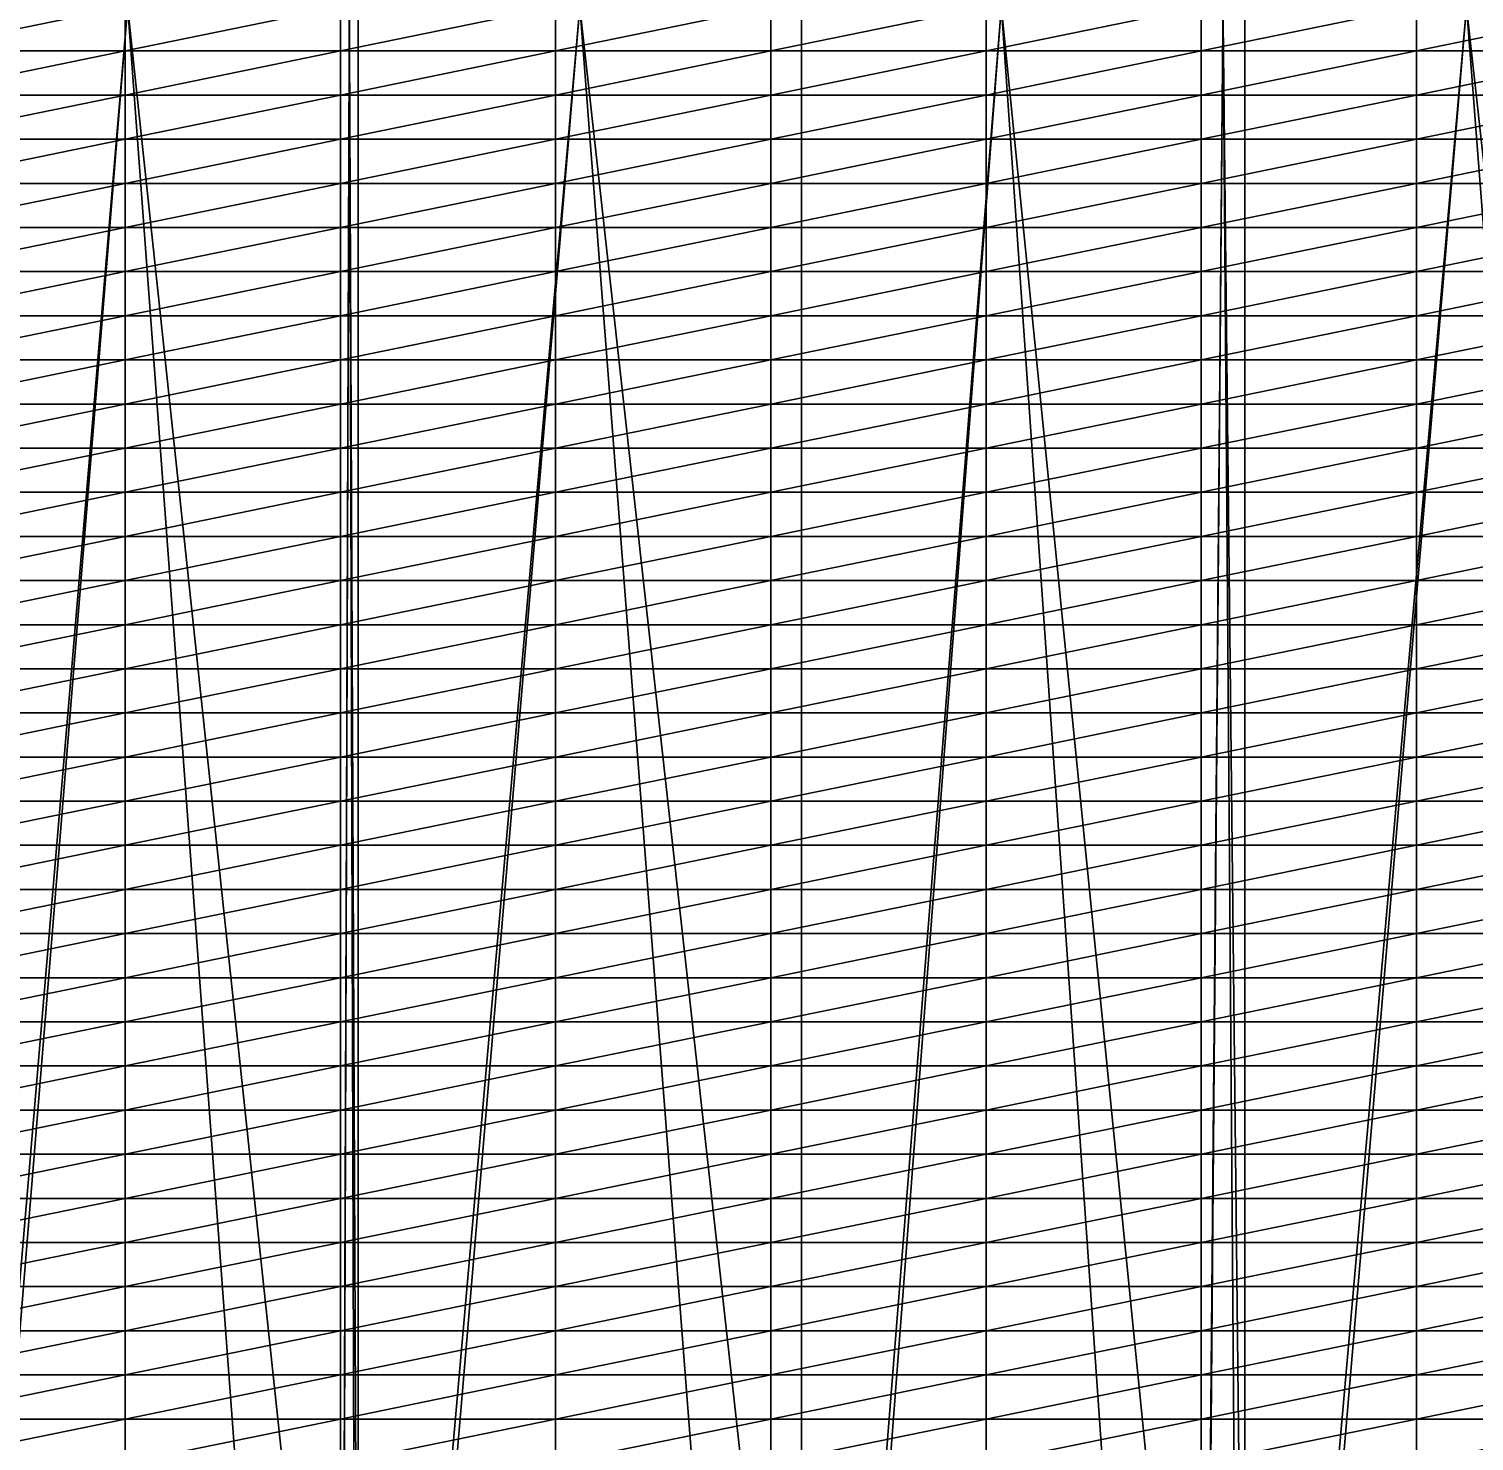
# Model space of a CAD drawing. Header units: metres. Extents: x -3 to 177, y -14 to 14.
# Drawn here: x 89.82 to 97.04, y -7.16 to -0.11 of the extents above; entities that cross this region are included whole.
import ezdxf

# ---------------------------------------------------------------- set-up
doc = ezdxf.new("R2010")
doc.units = ezdxf.units.M
for name, color, linetype, true_color in [('DB_3', 7, 'Continuous', 0x99866a), ('HOLD_3', 7, 'Continuous', 0xb09ed9), ('HULL', 7, 'Continuous', 0x528ba5)]:
    doc.layers.add(name, color=color, linetype=linetype, true_color=true_color)

msp = doc.modelspace()

# ---------------------------------------------------------------- linework, layer by layer
at = {"layer": 'DB_3'}
for points in [[(89.2483, 14.3622, 1.75), (89.2483, -14.3623, 1.75), (91.375, -14.3623, 1.75)], [(89.2483, 14.3622, 1.75), (91.375, -14.3623, 1.75), (91.375, 14.3622, 1.75)], [(91.375, 14.3622, 1.75), (91.4631, -14.3623, 1.75), (91.4631, 14.3622, 1.75)], [(91.375, 14.3622, 1.75), (91.375, -14.3623, 1.75), (91.4631, -14.3623, 1.75)], [(91.4631, 14.3622, 1.75), (91.4631, -14.3623, 1.75), (93.6778, -14.3623, 1.75)], [(91.4631, 14.3622, 1.75), (93.6778, -14.3623, 1.75), (93.6778, 14.3622, 1.75)], [(93.6778, 14.3622, 1.75), (93.6778, -14.3623, 1.75), (95.675, -14.3623, 1.75)], [(93.6778, 14.3622, 1.75), (95.675, -14.3623, 1.75), (95.675, 14.3622, 1.75)], [(95.675, 14.3622, 1.75), (95.675, -14.3623, 1.75), (95.8926, -14.3623, 1.75)], [(95.675, 14.3622, 1.75), (95.8926, -14.3623, 1.75), (95.8926, 14.3622, 1.75)], [(95.8926, 14.3622, 1.75), (95.8926, -14.3623, 1.75), (98.1074, -14.3623, 1.75)], [(95.8926, 14.3622, 1.75), (98.1074, -14.3623, 1.75), (98.1074, 14.3622, 1.75)], [(89.2483, -12.5632), (89.2483, 12.5632), (91.375, 12.5632)], [(89.2483, -12.5632), (91.375, 12.5632), (91.375, -12.5632)], [(91.375, -12.5632), (91.375, 12.5632), (91.4631, 12.5632)], [(91.375, -12.5632), (91.4631, 12.5632), (91.4631, -12.5632)], [(91.4631, -12.5632), (91.4631, 12.5632), (93.6778, 12.5632)], [(91.4631, -12.5632), (93.6778, 12.5632), (93.6778, -12.5632)], [(93.6778, -12.5632), (93.6778, 12.5632), (95.675, 12.5632)], [(93.6778, -12.5632), (95.675, 12.5632), (95.675, -12.5632)], [(95.675, -12.5632), (95.675, 12.5632), (95.8926, 12.5632)], [(95.675, -12.5632), (95.8926, 12.5632), (95.8926, -12.5632)], [(95.8926, -12.5632), (95.8926, 12.5632), (98.1074, 12.5632)], [(95.8926, -12.5632), (98.1074, 12.5632), (98.1074, -12.5632)]]:
    msp.add_3dface(points, dxfattribs=at)
at = {"layer": 'HOLD_3'}
for points in [[(89.2483, -13.0582, 1.75), (89.2483, 13.0582, 1.75), (91.375, 13.0582, 1.75)], [(89.2483, -13.0582, 1.75), (91.375, 13.0582, 1.75), (91.375, -13.0582, 1.75)], [(91.375, -13.0582, 1.75), (91.375, 13.0582, 1.75), (91.4631, 13.0582, 1.75)], [(91.375, -13.0582, 1.75), (91.4631, 13.0582, 1.75), (91.4631, -13.0582, 1.75)], [(91.4631, -13.0582, 1.75), (91.4631, 13.0582, 1.75), (93.6778, 13.0582, 1.75)], [(91.4631, -13.0582, 1.75), (93.6778, 13.0582, 1.75), (93.6778, -13.0582, 1.75)], [(93.6778, -13.0582, 1.75), (93.6778, 13.0582, 1.75), (95.675, 13.0582, 1.75)], [(93.6778, -13.0582, 1.75), (95.675, 13.0582, 1.75), (95.675, -13.0582, 1.75)], [(95.675, -13.0582, 1.75), (95.675, 13.0582, 1.75), (95.8926, 13.0582, 1.75)], [(95.675, -13.0582, 1.75), (95.8926, 13.0582, 1.75), (95.8926, -13.0582, 1.75)], [(95.8926, -13.0582, 1.75), (95.8926, 13.0582, 1.75), (98.1074, 13.0582, 1.75)], [(95.8926, -13.0582, 1.75), (98.1074, 13.0582, 1.75), (98.1074, -13.0582, 1.75)], [(89.2483, 9.996, 14.6), (89.2483, -9.996, 14.6), (91.375, -9.996, 14.6)], [(89.2483, 9.996, 14.6), (91.375, -9.996, 14.6), (91.375, 9.996, 14.6)], [(91.375, 9.996, 14.6), (91.375, -9.996, 14.6), (91.4631, -9.996, 14.6)], [(91.375, 9.996, 14.6), (91.4631, -9.996, 14.6), (91.4631, 9.996, 14.6)], [(91.4631, 9.996, 14.6), (91.4631, -9.996, 14.6), (93.6778, -9.996, 14.6)], [(91.4631, 9.996, 14.6), (93.6778, -9.996, 14.6), (93.6778, 9.996, 14.6)], [(93.6778, 9.996, 14.6), (93.6778, -9.996, 14.6), (95.675, -9.996, 14.6)], [(93.6778, 9.996, 14.6), (95.675, -9.996, 14.6), (95.675, 9.996, 14.6)], [(95.675, 9.996, 14.6), (95.675, -9.996, 14.6), (95.8926, -9.996, 14.6)], [(95.675, 9.996, 14.6), (95.8926, -9.996, 14.6), (95.8926, 9.996, 14.6)], [(95.8926, 9.996, 14.6), (95.8926, -9.996, 14.6), (98.1074, -9.996, 14.6)], [(95.8926, 9.996, 14.6), (98.1074, -9.996, 14.6), (98.1074, 9.996, 14.6)]]:
    msp.add_3dface(points, dxfattribs=at)
at = {"layer": 'HULL'}
for points in [[(89.225, -0.2204), (89.225, 0), (90.3, 0)], [(89.225, -0.2204), (90.3, 0), (90.3, -0.2204)], [(90.3, -0.2204), (90.3, 0), (91.375, 0)], [(90.3, -0.2204), (91.375, 0), (91.375, -0.2204)], [(91.375, -0.2204), (91.375, 0), (92.45, 0)], [(91.375, -0.2204), (92.45, 0), (92.45, -0.2204)], [(92.45, -0.2204), (92.45, 0), (93.525, 0)], [(92.45, -0.2204), (93.525, 0), (93.525, -0.2204)], [(93.525, -0.2204), (93.525, 0), (94.6, 0)], [(93.525, -0.2204), (94.6, 0), (94.6, -0.2204)], [(94.6, -0.2204), (94.6, 0), (95.675, 0)], [(94.6, -0.2204), (95.675, 0), (95.675, -0.2204)], [(95.675, -0.2204), (95.675, 0), (96.75, 0)], [(95.675, -0.2204), (96.75, 0), (96.75, -0.2204)], [(96.75, -0.2204), (96.75, 0), (97.825, 0)], [(96.75, -0.2204), (97.825, 0), (97.825, -0.2204)], [(89.225, -0.4408), (89.225, -0.2204), (90.3, -0.2204)], [(89.225, -0.4408), (90.3, -0.2204), (90.3, -0.4408)], [(90.3, -0.4408), (90.3, -0.2204), (91.375, -0.2204)], [(90.3, -0.4408), (91.375, -0.2204), (91.375, -0.4408)], [(91.375, -0.4408), (91.375, -0.2204), (92.45, -0.2204)], [(91.375, -0.4408), (92.45, -0.2204), (92.45, -0.4408)], [(92.45, -0.4408), (92.45, -0.2204), (93.525, -0.2204)], [(92.45, -0.4408), (93.525, -0.2204), (93.525, -0.4408)], [(93.525, -0.4408), (93.525, -0.2204), (94.6, -0.2204)], [(93.525, -0.4408), (94.6, -0.2204), (94.6, -0.4408)], [(94.6, -0.4408), (94.6, -0.2204), (95.675, -0.2204)], [(94.6, -0.4408), (95.675, -0.2204), (95.675, -0.4408)], [(95.675, -0.4408), (95.675, -0.2204), (96.75, -0.2204)], [(95.675, -0.4408), (96.75, -0.2204), (96.75, -0.4408)], [(96.75, -0.4408), (96.75, -0.2204), (97.825, -0.2204)], [(96.75, -0.4408), (97.825, -0.2204), (97.825, -0.4408)], [(89.225, -0.6612), (89.225, -0.4408), (90.3, -0.4408)], [(89.225, -0.6612), (90.3, -0.4408), (90.3, -0.6612)], [(90.3, -0.6612), (90.3, -0.4408), (91.375, -0.4408)], [(90.3, -0.6612), (91.375, -0.4408), (91.375, -0.6612)], [(91.375, -0.6612), (91.375, -0.4408), (92.45, -0.4408)], [(91.375, -0.6612), (92.45, -0.4408), (92.45, -0.6612)], [(92.45, -0.6612), (92.45, -0.4408), (93.525, -0.4408)], [(92.45, -0.6612), (93.525, -0.4408), (93.525, -0.6612)], [(93.525, -0.6612), (93.525, -0.4408), (94.6, -0.4408)], [(93.525, -0.6612), (94.6, -0.4408), (94.6, -0.6612)], [(94.6, -0.6612), (94.6, -0.4408), (95.675, -0.4408)], [(94.6, -0.6612), (95.675, -0.4408), (95.675, -0.6612)], [(95.675, -0.6612), (95.675, -0.4408), (96.75, -0.4408)], [(95.675, -0.6612), (96.75, -0.4408), (96.75, -0.6612)], [(96.75, -0.6612), (96.75, -0.4408), (97.825, -0.4408)], [(96.75, -0.6612), (97.825, -0.4408), (97.825, -0.6612)], [(89.225, -0.8816), (89.225, -0.6612), (90.3, -0.6612)], [(89.225, -0.8816), (90.3, -0.6612), (90.3, -0.8816)], [(90.3, -0.8816), (90.3, -0.6612), (91.375, -0.6612)], [(90.3, -0.8816), (91.375, -0.6612), (91.375, -0.8816)], [(91.375, -0.8816), (91.375, -0.6612), (92.45, -0.6612)], [(91.375, -0.8816), (92.45, -0.6612), (92.45, -0.8816)], [(92.45, -0.8816), (92.45, -0.6612), (93.525, -0.6612)], [(92.45, -0.8816), (93.525, -0.6612), (93.525, -0.8816)], [(93.525, -0.8816), (93.525, -0.6612), (94.6, -0.6612)], [(93.525, -0.8816), (94.6, -0.6612), (94.6, -0.8816)], [(94.6, -0.8816), (94.6, -0.6612), (95.675, -0.6612)], [(94.6, -0.8816), (95.675, -0.6612), (95.675, -0.8816)], [(95.675, -0.8816), (95.675, -0.6612), (96.75, -0.6612)], [(95.675, -0.8816), (96.75, -0.6612), (96.75, -0.8816)], [(96.75, -0.8816), (96.75, -0.6612), (97.825, -0.6612)], [(96.75, -0.8816), (97.825, -0.6612), (97.825, -0.8816)], [(89.225, -1.102), (89.225, -0.8816), (90.3, -0.8816)], [(89.225, -1.102), (90.3, -0.8816), (90.3, -1.102)], [(90.3, -1.102), (90.3, -0.8816), (91.375, -0.8816)], [(90.3, -1.102), (91.375, -0.8816), (91.375, -1.102)], [(91.375, -1.102), (91.375, -0.8816), (92.45, -0.8816)], [(91.375, -1.102), (92.45, -0.8816), (92.45, -1.102)], [(92.45, -1.102), (92.45, -0.8816), (93.525, -0.8816)], [(92.45, -1.102), (93.525, -0.8816), (93.525, -1.102)], [(93.525, -1.102), (93.525, -0.8816), (94.6, -0.8816)], [(93.525, -1.102), (94.6, -0.8816), (94.6, -1.102)], [(94.6, -1.102), (94.6, -0.8816), (95.675, -0.8816)], [(94.6, -1.102), (95.675, -0.8816), (95.675, -1.102)], [(95.675, -1.102), (95.675, -0.8816), (96.75, -0.8816)], [(95.675, -1.102), (96.75, -0.8816), (96.75, -1.102)], [(96.75, -1.102), (96.75, -0.8816), (97.825, -0.8816)], [(96.75, -1.102), (97.825, -0.8816), (97.825, -1.102)], [(89.225, -1.3224), (89.225, -1.102), (90.3, -1.102)], [(89.225, -1.3224), (90.3, -1.102), (90.3, -1.3224)], [(90.3, -1.3224), (90.3, -1.102), (91.375, -1.102)], [(90.3, -1.3224), (91.375, -1.102), (91.375, -1.3224)], [(91.375, -1.3224), (91.375, -1.102), (92.45, -1.102)], [(91.375, -1.3224), (92.45, -1.102), (92.45, -1.3224)], [(92.45, -1.3224), (92.45, -1.102), (93.525, -1.102)], [(92.45, -1.3224), (93.525, -1.102), (93.525, -1.3224)], [(93.525, -1.3224), (93.525, -1.102), (94.6, -1.102)], [(93.525, -1.3224), (94.6, -1.102), (94.6, -1.3224)], [(94.6, -1.3224), (94.6, -1.102), (95.675, -1.102)], [(94.6, -1.3224), (95.675, -1.102), (95.675, -1.3224)], [(95.675, -1.3224), (95.675, -1.102), (96.75, -1.102)], [(95.675, -1.3224), (96.75, -1.102), (96.75, -1.3224)], [(96.75, -1.3224), (96.75, -1.102), (97.825, -1.102)], [(96.75, -1.3224), (97.825, -1.102), (97.825, -1.3224)], [(89.225, -1.5428), (89.225, -1.3224), (90.3, -1.3224)], [(89.225, -1.5428), (90.3, -1.3224), (90.3, -1.5428)], [(90.3, -1.5428), (90.3, -1.3224), (91.375, -1.3224)], [(90.3, -1.5428), (91.375, -1.3224), (91.375, -1.5428)], [(91.375, -1.5428), (91.375, -1.3224), (92.45, -1.3224)], [(91.375, -1.5428), (92.45, -1.3224), (92.45, -1.5428)], [(92.45, -1.5428), (92.45, -1.3224), (93.525, -1.3224)], [(92.45, -1.5428), (93.525, -1.3224), (93.525, -1.5428)], [(93.525, -1.5428), (93.525, -1.3224), (94.6, -1.3224)], [(93.525, -1.5428), (94.6, -1.3224), (94.6, -1.5428)], [(94.6, -1.5428), (94.6, -1.3224), (95.675, -1.3224)], [(94.6, -1.5428), (95.675, -1.3224), (95.675, -1.5428)], [(95.675, -1.5428), (95.675, -1.3224), (96.75, -1.3224)], [(95.675, -1.5428), (96.75, -1.3224), (96.75, -1.5428)], [(96.75, -1.5428), (96.75, -1.3224), (97.825, -1.3224)], [(96.75, -1.5428), (97.825, -1.3224), (97.825, -1.5428)], [(89.225, -1.7633), (89.225, -1.5428), (90.3, -1.5428)], [(89.225, -1.7633), (90.3, -1.5428), (90.3, -1.7633)], [(90.3, -1.7633), (90.3, -1.5428), (91.375, -1.5428)], [(90.3, -1.7633), (91.375, -1.5428), (91.375, -1.7633)], [(91.375, -1.7633), (91.375, -1.5428), (92.45, -1.5428)], [(91.375, -1.7633), (92.45, -1.5428), (92.45, -1.7633)], [(92.45, -1.7633), (92.45, -1.5428), (93.525, -1.5428)], [(92.45, -1.7633), (93.525, -1.5428), (93.525, -1.7633)], [(93.525, -1.7633), (93.525, -1.5428), (94.6, -1.5428)], [(93.525, -1.7633), (94.6, -1.5428), (94.6, -1.7633)], [(94.6, -1.7633), (94.6, -1.5428), (95.675, -1.5428)], [(94.6, -1.7633), (95.675, -1.5428), (95.675, -1.7633)], [(95.675, -1.7633), (95.675, -1.5428), (96.75, -1.5428)], [(95.675, -1.7633), (96.75, -1.5428), (96.75, -1.7633)], [(96.75, -1.7633), (96.75, -1.5428), (97.825, -1.5428)], [(96.75, -1.7633), (97.825, -1.5428), (97.825, -1.7633)], [(89.225, -1.9837), (89.225, -1.7633), (90.3, -1.7633)], [(89.225, -1.9837), (90.3, -1.7633), (90.3, -1.9837)], [(90.3, -1.9837), (90.3, -1.7633), (91.375, -1.7633)], [(90.3, -1.9837), (91.375, -1.7633), (91.375, -1.9837)], [(91.375, -1.9837), (91.375, -1.7633), (92.45, -1.7633)], [(91.375, -1.9837), (92.45, -1.7633), (92.45, -1.9837)], [(92.45, -1.9837), (92.45, -1.7633), (93.525, -1.7633)], [(92.45, -1.9837), (93.525, -1.7633), (93.525, -1.9837)], [(93.525, -1.9837), (93.525, -1.7633), (94.6, -1.7633)], [(93.525, -1.9837), (94.6, -1.7633), (94.6, -1.9837)], [(94.6, -1.9837), (94.6, -1.7633), (95.675, -1.7633)], [(94.6, -1.9837), (95.675, -1.7633), (95.675, -1.9837)], [(95.675, -1.9837), (95.675, -1.7633), (96.75, -1.7633)], [(95.675, -1.9837), (96.75, -1.7633), (96.75, -1.9837)], [(96.75, -1.9837), (96.75, -1.7633), (97.825, -1.7633)], [(96.75, -1.9837), (97.825, -1.7633), (97.825, -1.9837)], [(89.225, -2.2041), (89.225, -1.9837), (90.3, -1.9837)], [(89.225, -2.2041), (90.3, -1.9837), (90.3, -2.2041)], [(90.3, -2.2041), (90.3, -1.9837), (91.375, -1.9837)], [(90.3, -2.2041), (91.375, -1.9837), (91.375, -2.2041)], [(91.375, -2.2041), (91.375, -1.9837), (92.45, -1.9837)], [(91.375, -2.2041), (92.45, -1.9837), (92.45, -2.2041)], [(92.45, -2.2041), (92.45, -1.9837), (93.525, -1.9837)], [(92.45, -2.2041), (93.525, -1.9837), (93.525, -2.2041)], [(93.525, -2.2041), (93.525, -1.9837), (94.6, -1.9837)], [(93.525, -2.2041), (94.6, -1.9837), (94.6, -2.2041)], [(94.6, -2.2041), (94.6, -1.9837), (95.675, -1.9837)], [(94.6, -2.2041), (95.675, -1.9837), (95.675, -2.2041)], [(95.675, -2.2041), (95.675, -1.9837), (96.75, -1.9837)], [(95.675, -2.2041), (96.75, -1.9837), (96.75, -2.2041)], [(96.75, -2.2041), (96.75, -1.9837), (97.825, -1.9837)], [(96.75, -2.2041), (97.825, -1.9837), (97.825, -2.2041)], [(89.225, -2.4245), (89.225, -2.2041), (90.3, -2.2041)], [(89.225, -2.4245), (90.3, -2.2041), (90.3, -2.4245)], [(90.3, -2.4245), (90.3, -2.2041), (91.375, -2.2041)], [(90.3, -2.4245), (91.375, -2.2041), (91.375, -2.4245)], [(91.375, -2.4245), (91.375, -2.2041), (92.45, -2.2041)], [(91.375, -2.4245), (92.45, -2.2041), (92.45, -2.4245)], [(92.45, -2.4245), (92.45, -2.2041), (93.525, -2.2041)], [(92.45, -2.4245), (93.525, -2.2041), (93.525, -2.4245)], [(93.525, -2.4245), (93.525, -2.2041), (94.6, -2.2041)], [(93.525, -2.4245), (94.6, -2.2041), (94.6, -2.4245)], [(94.6, -2.4245), (94.6, -2.2041), (95.675, -2.2041)], [(94.6, -2.4245), (95.675, -2.2041), (95.675, -2.4245)], [(95.675, -2.4245), (95.675, -2.2041), (96.75, -2.2041)], [(95.675, -2.4245), (96.75, -2.2041), (96.75, -2.4245)], [(96.75, -2.4245), (96.75, -2.2041), (97.825, -2.2041)], [(96.75, -2.4245), (97.825, -2.2041), (97.825, -2.4245)], [(89.225, -2.6449), (89.225, -2.4245), (90.3, -2.4245)], [(89.225, -2.6449), (90.3, -2.4245), (90.3, -2.6449)], [(90.3, -2.6449), (90.3, -2.4245), (91.375, -2.4245)], [(90.3, -2.6449), (91.375, -2.4245), (91.375, -2.6449)], [(91.375, -2.6449), (91.375, -2.4245), (92.45, -2.4245)], [(91.375, -2.6449), (92.45, -2.4245), (92.45, -2.6449)], [(92.45, -2.6449), (92.45, -2.4245), (93.525, -2.4245)], [(92.45, -2.6449), (93.525, -2.4245), (93.525, -2.6449)], [(93.525, -2.6449), (93.525, -2.4245), (94.6, -2.4245)], [(93.525, -2.6449), (94.6, -2.4245), (94.6, -2.6449)], [(94.6, -2.6449), (94.6, -2.4245), (95.675, -2.4245)], [(94.6, -2.6449), (95.675, -2.4245), (95.675, -2.6449)], [(95.675, -2.6449), (95.675, -2.4245), (96.75, -2.4245)], [(95.675, -2.6449), (96.75, -2.4245), (96.75, -2.6449)], [(96.75, -2.6449), (96.75, -2.4245), (97.825, -2.4245)], [(96.75, -2.6449), (97.825, -2.4245), (97.825, -2.6449)], [(89.225, -2.8653), (89.225, -2.6449), (90.3, -2.6449)], [(89.225, -2.8653), (90.3, -2.6449), (90.3, -2.8653)], [(90.3, -2.8653), (90.3, -2.6449), (91.375, -2.6449)], [(90.3, -2.8653), (91.375, -2.6449), (91.375, -2.8653)], [(91.375, -2.8653), (91.375, -2.6449), (92.45, -2.6449)], [(91.375, -2.8653), (92.45, -2.6449), (92.45, -2.8653)], [(92.45, -2.8653), (92.45, -2.6449), (93.525, -2.6449)], [(92.45, -2.8653), (93.525, -2.6449), (93.525, -2.8653)], [(93.525, -2.8653), (93.525, -2.6449), (94.6, -2.6449)], [(93.525, -2.8653), (94.6, -2.6449), (94.6, -2.8653)], [(94.6, -2.8653), (94.6, -2.6449), (95.675, -2.6449)], [(94.6, -2.8653), (95.675, -2.6449), (95.675, -2.8653)], [(95.675, -2.8653), (95.675, -2.6449), (96.75, -2.6449)], [(95.675, -2.8653), (96.75, -2.6449), (96.75, -2.8653)], [(96.75, -2.8653), (96.75, -2.6449), (97.825, -2.6449)], [(96.75, -2.8653), (97.825, -2.6449), (97.825, -2.8653)], [(89.225, -3.0857), (89.225, -2.8653), (90.3, -2.8653)], [(89.225, -3.0857), (90.3, -2.8653), (90.3, -3.0857)], [(90.3, -3.0857), (90.3, -2.8653), (91.375, -2.8653)], [(90.3, -3.0857), (91.375, -2.8653), (91.375, -3.0857)], [(91.375, -3.0857), (91.375, -2.8653), (92.45, -2.8653)], [(91.375, -3.0857), (92.45, -2.8653), (92.45, -3.0857)], [(92.45, -3.0857), (92.45, -2.8653), (93.525, -2.8653)], [(92.45, -3.0857), (93.525, -2.8653), (93.525, -3.0857)], [(93.525, -3.0857), (93.525, -2.8653), (94.6, -2.8653)], [(93.525, -3.0857), (94.6, -2.8653), (94.6, -3.0857)], [(94.6, -3.0857), (94.6, -2.8653), (95.675, -2.8653)], [(94.6, -3.0857), (95.675, -2.8653), (95.675, -3.0857)], [(95.675, -3.0857), (95.675, -2.8653), (96.75, -2.8653)], [(95.675, -3.0857), (96.75, -2.8653), (96.75, -3.0857)], [(96.75, -3.0857), (96.75, -2.8653), (97.825, -2.8653)], [(96.75, -3.0857), (97.825, -2.8653), (97.825, -3.0857)], [(89.225, -3.3061), (89.225, -3.0857), (90.3, -3.0857)], [(89.225, -3.3061), (90.3, -3.0857), (90.3, -3.3061)], [(90.3, -3.3061), (90.3, -3.0857), (91.375, -3.0857)], [(90.3, -3.3061), (91.375, -3.0857), (91.375, -3.3061)], [(91.375, -3.3061), (91.375, -3.0857), (92.45, -3.0857)], [(91.375, -3.3061), (92.45, -3.0857), (92.45, -3.3061)], [(92.45, -3.3061), (92.45, -3.0857), (93.525, -3.0857)], [(92.45, -3.3061), (93.525, -3.0857), (93.525, -3.3061)], [(93.525, -3.3061), (93.525, -3.0857), (94.6, -3.0857)], [(93.525, -3.3061), (94.6, -3.0857), (94.6, -3.3061)], [(94.6, -3.3061), (94.6, -3.0857), (95.675, -3.0857)], [(94.6, -3.3061), (95.675, -3.0857), (95.675, -3.3061)], [(95.675, -3.3061), (95.675, -3.0857), (96.75, -3.0857)], [(95.675, -3.3061), (96.75, -3.0857), (96.75, -3.3061)], [(96.75, -3.3061), (96.75, -3.0857), (97.825, -3.0857)], [(96.75, -3.3061), (97.825, -3.0857), (97.825, -3.3061)], [(89.225, -3.5265), (89.225, -3.3061), (90.3, -3.3061)], [(89.225, -3.5265), (90.3, -3.3061), (90.3, -3.5265)], [(90.3, -3.5265), (90.3, -3.3061), (91.375, -3.3061)], [(90.3, -3.5265), (91.375, -3.3061), (91.375, -3.5265)], [(91.375, -3.5265), (91.375, -3.3061), (92.45, -3.3061)], [(91.375, -3.5265), (92.45, -3.3061), (92.45, -3.5265)], [(92.45, -3.5265), (92.45, -3.3061), (93.525, -3.3061)], [(92.45, -3.5265), (93.525, -3.3061), (93.525, -3.5265)], [(93.525, -3.5265), (93.525, -3.3061), (94.6, -3.3061)], [(93.525, -3.5265), (94.6, -3.3061), (94.6, -3.5265)], [(94.6, -3.5265), (94.6, -3.3061), (95.675, -3.3061)], [(94.6, -3.5265), (95.675, -3.3061), (95.675, -3.5265)], [(95.675, -3.5265), (95.675, -3.3061), (96.75, -3.3061)], [(95.675, -3.5265), (96.75, -3.3061), (96.75, -3.5265)], [(96.75, -3.5265), (96.75, -3.3061), (97.825, -3.3061)], [(96.75, -3.5265), (97.825, -3.3061), (97.825, -3.5265)], [(89.225, -3.7469), (89.225, -3.5265), (90.3, -3.5265)], [(89.225, -3.7469), (90.3, -3.5265), (90.3, -3.7469)], [(90.3, -3.7469), (90.3, -3.5265), (91.375, -3.5265)], [(90.3, -3.7469), (91.375, -3.5265), (91.375, -3.7469)], [(91.375, -3.7469), (91.375, -3.5265), (92.45, -3.5265)], [(91.375, -3.7469), (92.45, -3.5265), (92.45, -3.7469)], [(92.45, -3.7469), (92.45, -3.5265), (93.525, -3.5265)], [(92.45, -3.7469), (93.525, -3.5265), (93.525, -3.7469)], [(93.525, -3.7469), (93.525, -3.5265), (94.6, -3.5265)], [(93.525, -3.7469), (94.6, -3.5265), (94.6, -3.7469)], [(94.6, -3.7469), (94.6, -3.5265), (95.675, -3.5265)], [(94.6, -3.7469), (95.675, -3.5265), (95.675, -3.7469)], [(95.675, -3.7469), (95.675, -3.5265), (96.75, -3.5265)], [(95.675, -3.7469), (96.75, -3.5265), (96.75, -3.7469)], [(96.75, -3.7469), (96.75, -3.5265), (97.825, -3.5265)], [(96.75, -3.7469), (97.825, -3.5265), (97.825, -3.7469)], [(89.225, -3.9673), (89.225, -3.7469), (90.3, -3.7469)], [(89.225, -3.9673), (90.3, -3.7469), (90.3, -3.9673)], [(90.3, -3.9673), (90.3, -3.7469), (91.375, -3.7469)], [(90.3, -3.9673), (91.375, -3.7469), (91.375, -3.9673)], [(91.375, -3.9673), (91.375, -3.7469), (92.45, -3.7469)], [(91.375, -3.9673), (92.45, -3.7469), (92.45, -3.9673)], [(92.45, -3.9673), (92.45, -3.7469), (93.525, -3.7469)], [(92.45, -3.9673), (93.525, -3.7469), (93.525, -3.9673)], [(93.525, -3.9673), (93.525, -3.7469), (94.6, -3.7469)], [(93.525, -3.9673), (94.6, -3.7469), (94.6, -3.9673)], [(94.6, -3.9673), (94.6, -3.7469), (95.675, -3.7469)], [(94.6, -3.9673), (95.675, -3.7469), (95.675, -3.9673)], [(95.675, -3.9673), (95.675, -3.7469), (96.75, -3.7469)], [(95.675, -3.9673), (96.75, -3.7469), (96.75, -3.9673)], [(96.75, -3.9673), (96.75, -3.7469), (97.825, -3.7469)], [(96.75, -3.9673), (97.825, -3.7469), (97.825, -3.9673)], [(89.225, -4.1877), (89.225, -3.9673), (90.3, -3.9673)], [(89.225, -4.1877), (90.3, -3.9673), (90.3, -4.1877)], [(90.3, -4.1877), (90.3, -3.9673), (91.375, -3.9673)], [(90.3, -4.1877), (91.375, -3.9673), (91.375, -4.1877)], [(91.375, -4.1877), (91.375, -3.9673), (92.45, -3.9673)], [(91.375, -4.1877), (92.45, -3.9673), (92.45, -4.1877)], [(92.45, -4.1877), (92.45, -3.9673), (93.525, -3.9673)], [(92.45, -4.1877), (93.525, -3.9673), (93.525, -4.1877)], [(93.525, -4.1877), (93.525, -3.9673), (94.6, -3.9673)], [(93.525, -4.1877), (94.6, -3.9673), (94.6, -4.1877)], [(94.6, -4.1877), (94.6, -3.9673), (95.675, -3.9673)], [(94.6, -4.1877), (95.675, -3.9673), (95.675, -4.1877)], [(95.675, -4.1877), (95.675, -3.9673), (96.75, -3.9673)], [(95.675, -4.1877), (96.75, -3.9673), (96.75, -4.1877)], [(96.75, -4.1877), (96.75, -3.9673), (97.825, -3.9673)], [(96.75, -4.1877), (97.825, -3.9673), (97.825, -4.1877)], [(89.225, -4.4081), (89.225, -4.1877), (90.3, -4.1877)], [(89.225, -4.4081), (90.3, -4.1877), (90.3, -4.4081)], [(90.3, -4.4081), (90.3, -4.1877), (91.375, -4.1877)], [(90.3, -4.4081), (91.375, -4.1877), (91.375, -4.4081)], [(91.375, -4.4081), (91.375, -4.1877), (92.45, -4.1877)], [(91.375, -4.4081), (92.45, -4.1877), (92.45, -4.4081)], [(92.45, -4.4081), (92.45, -4.1877), (93.525, -4.1877)], [(92.45, -4.4081), (93.525, -4.1877), (93.525, -4.4081)], [(93.525, -4.4081), (93.525, -4.1877), (94.6, -4.1877)], [(93.525, -4.4081), (94.6, -4.1877), (94.6, -4.4081)], [(94.6, -4.4081), (94.6, -4.1877), (95.675, -4.1877)], [(94.6, -4.4081), (95.675, -4.1877), (95.675, -4.4081)], [(95.675, -4.4081), (95.675, -4.1877), (96.75, -4.1877)], [(95.675, -4.4081), (96.75, -4.1877), (96.75, -4.4081)], [(96.75, -4.4081), (96.75, -4.1877), (97.825, -4.1877)], [(96.75, -4.4081), (97.825, -4.1877), (97.825, -4.4081)], [(89.225, -4.6285), (89.225, -4.4081), (90.3, -4.4081)], [(89.225, -4.6285), (90.3, -4.4081), (90.3, -4.6285)], [(90.3, -4.6285), (90.3, -4.4081), (91.375, -4.4081)], [(90.3, -4.6285), (91.375, -4.4081), (91.375, -4.6285)], [(91.375, -4.6285), (91.375, -4.4081), (92.45, -4.4081)], [(91.375, -4.6285), (92.45, -4.4081), (92.45, -4.6285)], [(92.45, -4.6285), (92.45, -4.4081), (93.525, -4.4081)], [(92.45, -4.6285), (93.525, -4.4081), (93.525, -4.6285)], [(93.525, -4.6285), (93.525, -4.4081), (94.6, -4.4081)], [(93.525, -4.6285), (94.6, -4.4081), (94.6, -4.6285)], [(94.6, -4.6285), (94.6, -4.4081), (95.675, -4.4081)], [(94.6, -4.6285), (95.675, -4.4081), (95.675, -4.6285)], [(95.675, -4.6285), (95.675, -4.4081), (96.75, -4.4081)], [(95.675, -4.6285), (96.75, -4.4081), (96.75, -4.6285)], [(96.75, -4.6285), (96.75, -4.4081), (97.825, -4.4081)], [(96.75, -4.6285), (97.825, -4.4081), (97.825, -4.6285)], [(89.225, -4.8489), (89.225, -4.6285), (90.3, -4.6285)], [(89.225, -4.8489), (90.3, -4.6285), (90.3, -4.8489)], [(90.3, -4.8489), (90.3, -4.6285), (91.375, -4.6285)], [(90.3, -4.8489), (91.375, -4.6285), (91.375, -4.8489)], [(91.375, -4.8489), (91.375, -4.6285), (92.45, -4.6285)], [(91.375, -4.8489), (92.45, -4.6285), (92.45, -4.8489)], [(92.45, -4.8489), (92.45, -4.6285), (93.525, -4.6285)], [(92.45, -4.8489), (93.525, -4.6285), (93.525, -4.8489)], [(93.525, -4.8489), (93.525, -4.6285), (94.6, -4.6285)], [(93.525, -4.8489), (94.6, -4.6285), (94.6, -4.8489)], [(94.6, -4.8489), (94.6, -4.6285), (95.675, -4.6285)], [(94.6, -4.8489), (95.675, -4.6285), (95.675, -4.8489)], [(95.675, -4.8489), (95.675, -4.6285), (96.75, -4.6285)], [(95.675, -4.8489), (96.75, -4.6285), (96.75, -4.8489)], [(96.75, -4.8489), (96.75, -4.6285), (97.825, -4.6285)], [(96.75, -4.8489), (97.825, -4.6285), (97.825, -4.8489)], [(89.225, -5.0694), (89.225, -4.8489), (90.3, -4.8489)], [(89.225, -5.0694), (90.3, -4.8489), (90.3, -5.0694)], [(90.3, -5.0694), (90.3, -4.8489), (91.375, -4.8489)], [(90.3, -5.0694), (91.375, -4.8489), (91.375, -5.0694)], [(91.375, -5.0694), (91.375, -4.8489), (92.45, -4.8489)], [(91.375, -5.0694), (92.45, -4.8489), (92.45, -5.0694)], [(92.45, -5.0694), (92.45, -4.8489), (93.525, -4.8489)], [(92.45, -5.0694), (93.525, -4.8489), (93.525, -5.0694)], [(93.525, -5.0694), (93.525, -4.8489), (94.6, -4.8489)], [(93.525, -5.0694), (94.6, -4.8489), (94.6, -5.0694)], [(94.6, -5.0694), (94.6, -4.8489), (95.675, -4.8489)], [(94.6, -5.0694), (95.675, -4.8489), (95.675, -5.0694)], [(95.675, -5.0694), (95.675, -4.8489), (96.75, -4.8489)], [(95.675, -5.0694), (96.75, -4.8489), (96.75, -5.0694)], [(96.75, -5.0694), (96.75, -4.8489), (97.825, -4.8489)], [(96.75, -5.0694), (97.825, -4.8489), (97.825, -5.0694)], [(89.225, -5.2898), (89.225, -5.0694), (90.3, -5.0694)], [(89.225, -5.2898), (90.3, -5.0694), (90.3, -5.2898)], [(90.3, -5.2898), (90.3, -5.0694), (91.375, -5.0694)], [(90.3, -5.2898), (91.375, -5.0694), (91.375, -5.2898)], [(91.375, -5.2898), (91.375, -5.0694), (92.45, -5.0694)], [(91.375, -5.2898), (92.45, -5.0694), (92.45, -5.2898)], [(92.45, -5.2898), (92.45, -5.0694), (93.525, -5.0694)], [(92.45, -5.2898), (93.525, -5.0694), (93.525, -5.2898)], [(93.525, -5.2898), (93.525, -5.0694), (94.6, -5.0694)], [(93.525, -5.2898), (94.6, -5.0694), (94.6, -5.2898)], [(94.6, -5.2898), (94.6, -5.0694), (95.675, -5.0694)], [(94.6, -5.2898), (95.675, -5.0694), (95.675, -5.2898)], [(95.675, -5.2898), (95.675, -5.0694), (96.75, -5.0694)], [(95.675, -5.2898), (96.75, -5.0694), (96.75, -5.2898)], [(96.75, -5.2898), (96.75, -5.0694), (97.825, -5.0694)], [(96.75, -5.2898), (97.825, -5.0694), (97.825, -5.2898)], [(89.225, -5.5102), (89.225, -5.2898), (90.3, -5.2898)], [(89.225, -5.5102), (90.3, -5.2898), (90.3, -5.5102)], [(90.3, -5.5102), (90.3, -5.2898), (91.375, -5.2898)], [(90.3, -5.5102), (91.375, -5.2898), (91.375, -5.5102)], [(91.375, -5.5102), (91.375, -5.2898), (92.45, -5.2898)], [(91.375, -5.5102), (92.45, -5.2898), (92.45, -5.5102)], [(92.45, -5.5102), (92.45, -5.2898), (93.525, -5.2898)], [(92.45, -5.5102), (93.525, -5.2898), (93.525, -5.5102)], [(93.525, -5.5102), (93.525, -5.2898), (94.6, -5.2898)], [(93.525, -5.5102), (94.6, -5.2898), (94.6, -5.5102)], [(94.6, -5.5102), (94.6, -5.2898), (95.675, -5.2898)], [(94.6, -5.5102), (95.675, -5.2898), (95.675, -5.5102)], [(95.675, -5.5102), (95.675, -5.2898), (96.75, -5.2898)], [(95.675, -5.5102), (96.75, -5.2898), (96.75, -5.5102)], [(96.75, -5.5102), (96.75, -5.2898), (97.825, -5.2898)], [(96.75, -5.5102), (97.825, -5.2898), (97.825, -5.5102)], [(89.225, -5.7306), (89.225, -5.5102), (90.3, -5.5102)], [(89.225, -5.7306), (90.3, -5.5102), (90.3, -5.7306)], [(90.3, -5.7306), (90.3, -5.5102), (91.375, -5.5102)], [(90.3, -5.7306), (91.375, -5.5102), (91.375, -5.7306)], [(91.375, -5.7306), (91.375, -5.5102), (92.45, -5.5102)], [(91.375, -5.7306), (92.45, -5.5102), (92.45, -5.7306)], [(92.45, -5.7306), (92.45, -5.5102), (93.525, -5.5102)], [(92.45, -5.7306), (93.525, -5.5102), (93.525, -5.7306)], [(93.525, -5.7306), (93.525, -5.5102), (94.6, -5.5102)], [(93.525, -5.7306), (94.6, -5.5102), (94.6, -5.7306)], [(94.6, -5.7306), (94.6, -5.5102), (95.675, -5.5102)], [(94.6, -5.7306), (95.675, -5.5102), (95.675, -5.7306)], [(95.675, -5.7306), (95.675, -5.5102), (96.75, -5.5102)], [(95.675, -5.7306), (96.75, -5.5102), (96.75, -5.7306)], [(96.75, -5.7306), (96.75, -5.5102), (97.825, -5.5102)], [(96.75, -5.7306), (97.825, -5.5102), (97.825, -5.7306)], [(89.225, -5.951), (89.225, -5.7306), (90.3, -5.7306)], [(89.225, -5.951), (90.3, -5.7306), (90.3, -5.951)], [(90.3, -5.951), (90.3, -5.7306), (91.375, -5.7306)], [(90.3, -5.951), (91.375, -5.7306), (91.375, -5.951)], [(91.375, -5.951), (91.375, -5.7306), (92.45, -5.7306)], [(91.375, -5.951), (92.45, -5.7306), (92.45, -5.951)], [(92.45, -5.951), (92.45, -5.7306), (93.525, -5.7306)], [(92.45, -5.951), (93.525, -5.7306), (93.525, -5.951)], [(93.525, -5.951), (93.525, -5.7306), (94.6, -5.7306)], [(93.525, -5.951), (94.6, -5.7306), (94.6, -5.951)], [(94.6, -5.951), (94.6, -5.7306), (95.675, -5.7306)], [(94.6, -5.951), (95.675, -5.7306), (95.675, -5.951)], [(95.675, -5.951), (95.675, -5.7306), (96.75, -5.7306)], [(95.675, -5.951), (96.75, -5.7306), (96.75, -5.951)], [(96.75, -5.951), (96.75, -5.7306), (97.825, -5.7306)], [(96.75, -5.951), (97.825, -5.7306), (97.825, -5.951)], [(89.225, -6.1714), (89.225, -5.951), (90.3, -5.951)], [(89.225, -6.1714), (90.3, -5.951), (90.3, -6.1714)], [(90.3, -6.1714), (90.3, -5.951), (91.375, -5.951)], [(90.3, -6.1714), (91.375, -5.951), (91.375, -6.1714)], [(91.375, -6.1714), (91.375, -5.951), (92.45, -5.951)], [(91.375, -6.1714), (92.45, -5.951), (92.45, -6.1714)], [(92.45, -6.1714), (92.45, -5.951), (93.525, -5.951)], [(92.45, -6.1714), (93.525, -5.951), (93.525, -6.1714)], [(93.525, -6.1714), (93.525, -5.951), (94.6, -5.951)], [(93.525, -6.1714), (94.6, -5.951), (94.6, -6.1714)], [(94.6, -6.1714), (94.6, -5.951), (95.675, -5.951)], [(94.6, -6.1714), (95.675, -5.951), (95.675, -6.1714)], [(95.675, -6.1714), (95.675, -5.951), (96.75, -5.951)], [(95.675, -6.1714), (96.75, -5.951), (96.75, -6.1714)], [(96.75, -6.1714), (96.75, -5.951), (97.825, -5.951)], [(96.75, -6.1714), (97.825, -5.951), (97.825, -6.1714)], [(89.225, -6.3918), (89.225, -6.1714), (90.3, -6.1714)], [(89.225, -6.3918), (90.3, -6.1714), (90.3, -6.3918)], [(90.3, -6.3918), (90.3, -6.1714), (91.375, -6.1714)], [(90.3, -6.3918), (91.375, -6.1714), (91.375, -6.3918)], [(91.375, -6.3918), (91.375, -6.1714), (92.45, -6.1714)], [(91.375, -6.3918), (92.45, -6.1714), (92.45, -6.3918)], [(92.45, -6.3918), (92.45, -6.1714), (93.525, -6.1714)], [(92.45, -6.3918), (93.525, -6.1714), (93.525, -6.3918)], [(93.525, -6.3918), (93.525, -6.1714), (94.6, -6.1714)], [(93.525, -6.3918), (94.6, -6.1714), (94.6, -6.3918)], [(94.6, -6.3918), (94.6, -6.1714), (95.675, -6.1714)], [(94.6, -6.3918), (95.675, -6.1714), (95.675, -6.3918)], [(95.675, -6.3918), (95.675, -6.1714), (96.75, -6.1714)], [(95.675, -6.3918), (96.75, -6.1714), (96.75, -6.3918)], [(96.75, -6.3918), (96.75, -6.1714), (97.825, -6.1714)], [(96.75, -6.3918), (97.825, -6.1714), (97.825, -6.3918)], [(89.225, -6.6122), (89.225, -6.3918), (90.3, -6.3918)], [(89.225, -6.6122), (90.3, -6.3918), (90.3, -6.6122)], [(90.3, -6.6122), (90.3, -6.3918), (91.375, -6.3918)], [(90.3, -6.6122), (91.375, -6.3918), (91.375, -6.6122)], [(91.375, -6.6122), (91.375, -6.3918), (92.45, -6.3918)], [(91.375, -6.6122), (92.45, -6.3918), (92.45, -6.6122)], [(92.45, -6.6122), (92.45, -6.3918), (93.525, -6.3918)], [(92.45, -6.6122), (93.525, -6.3918), (93.525, -6.6122)], [(93.525, -6.6122), (93.525, -6.3918), (94.6, -6.3918)], [(93.525, -6.6122), (94.6, -6.3918), (94.6, -6.6122)], [(94.6, -6.6122), (94.6, -6.3918), (95.675, -6.3918)], [(94.6, -6.6122), (95.675, -6.3918), (95.675, -6.6122)], [(95.675, -6.6122), (95.675, -6.3918), (96.75, -6.3918)], [(95.675, -6.6122), (96.75, -6.3918), (96.75, -6.6122)], [(96.75, -6.6122), (96.75, -6.3918), (97.825, -6.3918)], [(96.75, -6.6122), (97.825, -6.3918), (97.825, -6.6122)], [(89.225, -6.8326), (89.225, -6.6122), (90.3, -6.6122)], [(89.225, -6.8326), (90.3, -6.6122), (90.3, -6.8326)], [(90.3, -6.8326), (90.3, -6.6122), (91.375, -6.6122)], [(90.3, -6.8326), (91.375, -6.6122), (91.375, -6.8326)], [(91.375, -6.8326), (91.375, -6.6122), (92.45, -6.6122)], [(91.375, -6.8326), (92.45, -6.6122), (92.45, -6.8326)], [(92.45, -6.8326), (92.45, -6.6122), (93.525, -6.6122)], [(92.45, -6.8326), (93.525, -6.6122), (93.525, -6.8326)], [(93.525, -6.8326), (93.525, -6.6122), (94.6, -6.6122)], [(93.525, -6.8326), (94.6, -6.6122), (94.6, -6.8326)], [(94.6, -6.8326), (94.6, -6.6122), (95.675, -6.6122)], [(94.6, -6.8326), (95.675, -6.6122), (95.675, -6.8326)], [(95.675, -6.8326), (95.675, -6.6122), (96.75, -6.6122)], [(95.675, -6.8326), (96.75, -6.6122), (96.75, -6.8326)], [(96.75, -6.8326), (96.75, -6.6122), (97.825, -6.6122)], [(96.75, -6.8326), (97.825, -6.6122), (97.825, -6.8326)], [(89.225, -7.053), (89.225, -6.8326), (90.3, -6.8326)], [(89.225, -7.053), (90.3, -6.8326), (90.3, -7.053)], [(90.3, -7.053), (90.3, -6.8326), (91.375, -6.8326)], [(90.3, -7.053), (91.375, -6.8326), (91.375, -7.053)], [(91.375, -7.053), (91.375, -6.8326), (92.45, -6.8326)], [(91.375, -7.053), (92.45, -6.8326), (92.45, -7.053)], [(92.45, -7.053), (92.45, -6.8326), (93.525, -6.8326)], [(92.45, -7.053), (93.525, -6.8326), (93.525, -7.053)], [(93.525, -7.053), (93.525, -6.8326), (94.6, -6.8326)], [(93.525, -7.053), (94.6, -6.8326), (94.6, -7.053)], [(94.6, -7.053), (94.6, -6.8326), (95.675, -6.8326)], [(94.6, -7.053), (95.675, -6.8326), (95.675, -7.053)], [(95.675, -7.053), (95.675, -6.8326), (96.75, -6.8326)], [(95.675, -7.053), (96.75, -6.8326), (96.75, -7.053)], [(96.75, -7.053), (96.75, -6.8326), (97.825, -6.8326)], [(96.75, -7.053), (97.825, -6.8326), (97.825, -7.053)], [(89.225, -7.2734), (89.225, -7.053), (90.3, -7.053)], [(89.225, -7.2734), (90.3, -7.053), (90.3, -7.2734)], [(90.3, -7.2734), (90.3, -7.053), (91.375, -7.053)], [(90.3, -7.2734), (91.375, -7.053), (91.375, -7.2734)], [(91.375, -7.2734), (91.375, -7.053), (92.45, -7.053)], [(91.375, -7.2734), (92.45, -7.053), (92.45, -7.2734)], [(92.45, -7.2734), (92.45, -7.053), (93.525, -7.053)], [(92.45, -7.2734), (93.525, -7.053), (93.525, -7.2734)], [(93.525, -7.2734), (93.525, -7.053), (94.6, -7.053)], [(93.525, -7.2734), (94.6, -7.053), (94.6, -7.2734)], [(94.6, -7.2734), (94.6, -7.053), (95.675, -7.053)], [(94.6, -7.2734), (95.675, -7.053), (95.675, -7.2734)], [(95.675, -7.2734), (95.675, -7.053), (96.75, -7.053)], [(95.675, -7.2734), (96.75, -7.053), (96.75, -7.2734)], [(96.75, -7.2734), (96.75, -7.053), (97.825, -7.053)], [(96.75, -7.2734), (97.825, -7.053), (97.825, -7.2734)]]:
    msp.add_3dface(points, dxfattribs=at)

doc.saveas('drawing.dxf')
